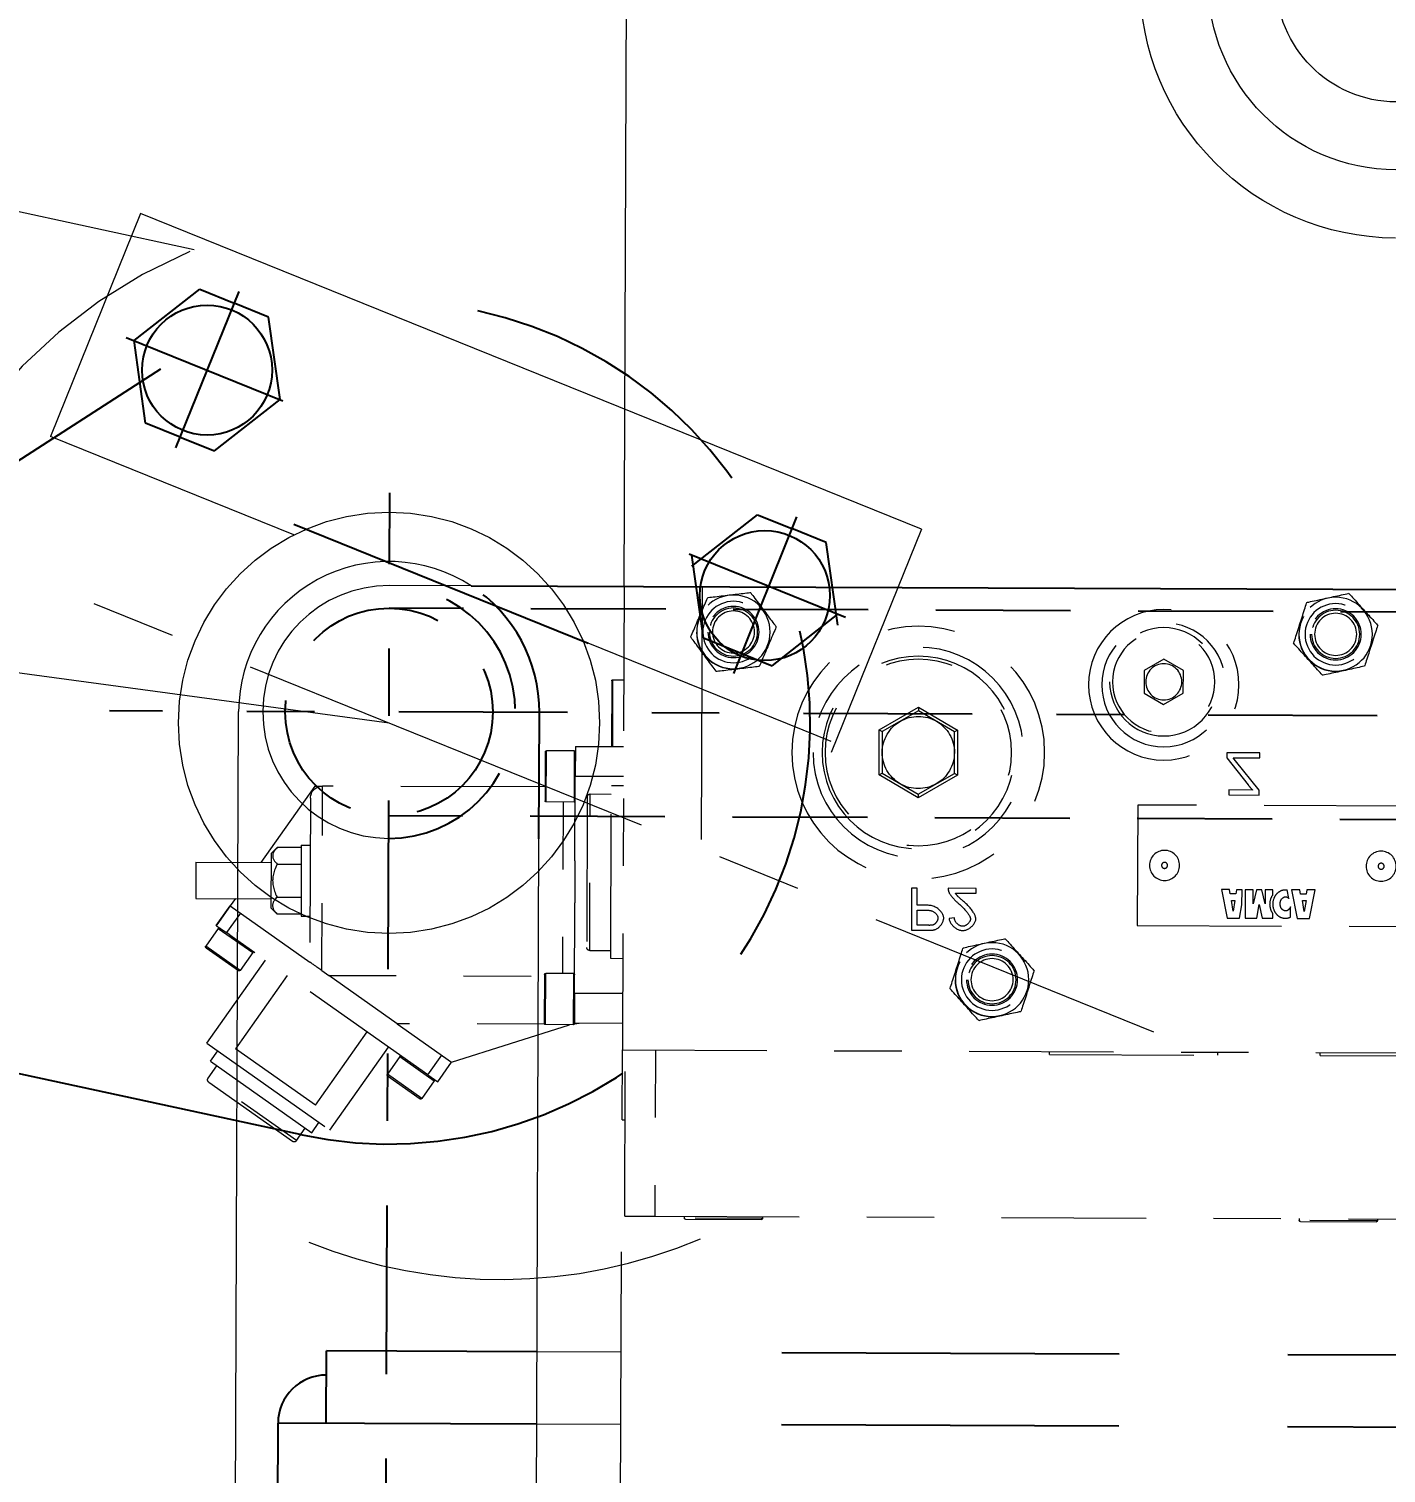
# Model space of a CAD drawing. Header units: millimetres. Extents: x -4 to 3776, y -4 to 4079.
# Drawn here: x 166.518 to 168.529, y 520.976 to 523.115 of the extents above; entities that cross this region are included whole.
import ezdxf
from ezdxf import colors
from ezdxf.entities.mleader import LeaderData, LeaderLine
from ezdxf.math import Vec2, Vec3

# ---------------------------------------------------------------- set-up
doc = ezdxf.new("R2010")
doc.units = ezdxf.units.MM
for name, pattern in [('ACAD_ISO04W100', [30, 24, -3, 0, -3]), ('CENTER', [2, 1.25, -0.25, 0.25, -0.25]), ('DASHDOT', [1, 0.5, -0.25, 0, -0.25]), ('DASHED', [0.75, 0.5, -0.25])]:
    doc.linetypes.add(name, pattern=pattern)
for name, color, linetype in [('1轮廓实线层', 7, 'Continuous'), ('4虚线层', 6, 'DASHED'), ('BK_kedu', 255, 'Continuous'), ('CENTER', 1, 'DASHDOT')]:
    doc.layers.add(name, color=color, linetype=linetype)
doc.layers.add('3中心线层', color=2, linetype='CENTER', lineweight=13)
doc.layers.add('刻度', color=3, linetype='ACAD_ISO04W100', lineweight=13)
doc.styles.get("Standard").update_dxf_attribs({"font": 'arial.ttf'})

# ---------------------------------------------------------------- blocks, each defined once
blk = doc.blocks.new('A$C7A7A5333')
at = {"color": 3, "linetype": 'Continuous'}
for major_axis, start_param, end_param in [((-42.63, 0), 1.570824, 3.14162), ((31.31, 0), 4.712355, 6.283151), ((-20, 0), 1.570818, 3.141614)]:
    blk.add_ellipse((302.63, 42.63), major_axis=major_axis, ratio=1, start_param=start_param, end_param=end_param, dxfattribs=at)
blk = doc.blocks.new('A$C3E376056')
at = {"color": 3}
for p, q in [((259.41, 105.1), (123.41, 105.1)), ((259.41, 105.1), (259.41, 28.1)), ((166.41, 91.48), (169.66, 93.35)), ((166.41, 87.72), (166.41, 91.48)), ((169.66, 93.35), (172.91, 91.48)), ((172.91, 91.48), (172.91, 87.72)), ((261.21, 89.6), (259.41, 89.6)), ((261.41, 89.4), (261.41, 78.5)), ((169.66, 85.85), (166.41, 87.72)), ((172.91, 87.72), (169.66, 85.85)), ((210.41, 85.21), (203.91, 81.45)), ((204.41, 81.16), (210.41, 84.63)), ((210.41, 85.21), (210.41, 84.63)), ((216.91, 81.45), (210.41, 85.21)), ((210.41, 84.63), (216.41, 81.16)), ((203.91, 81.45), (204.41, 81.16)), ((203.91, 81.45), (203.91, 73.95)), ((204.41, 74.24), (204.41, 81.16)), ((216.91, 81.45), (216.41, 81.16)), ((216.41, 81.16), (216.41, 74.24)), ((216.91, 73.95), (216.91, 81.45)), ((153.62, 77.02), (153.62, 77.85)), ((153.62, 77.85), (159.15, 77.85)), ((158.09, 77.02), (153.62, 77.02)), ((159.15, 76.99), (155.56, 72.51)), ((157.67, 76.53), (158.09, 77.02)), ((159.15, 77.85), (159.15, 76.99)), ((267.41, 78.5), (259.41, 78.5)), ((267.41, 78.5), (267.41, 73.5)), ((267.61, 77.75), (272.21, 77.75)), ((272.41, 77.55), (272.41, 69.45)), ((153.73, 71.68), (157.67, 76.53)), ((203.91, 73.95), (204.41, 74.24)), ((203.91, 73.95), (210.41, 70.19)), ((210.41, 70.77), (204.41, 74.24)), ((216.41, 74.24), (210.41, 70.77)), ((210.41, 70.19), (216.91, 73.95)), ((216.91, 73.95), (216.41, 74.24)), ((267.41, 59.51), (267.41, 73.5)), ((153.73, 70.85), (153.73, 71.68)), ((158.75, 70.85), (153.73, 70.85)), ((154.83, 71.68), (158.75, 71.68)), ((158.75, 71.68), (158.75, 70.85)), ((210.41, 70.77), (210.41, 70.19)), ((259.41, 71.95), (261.41, 71.95)), ((261.41, 43.25), (261.41, 71.95)), ((264.91, 70.6), (261.41, 70.6)), ((265.41, 70.1), (265.41, 45.1)), ((272.41, 71.75), (309.41, 71.75)), ((310.7, 71.75), (309.41, 71.75)), ((310.7, 71.75), (319.63, 59)), ((311.41, 69.75), (311.41, 42.49)), ((128.91, 69.1), (173.91, 69.1)), ((173.91, 69.1), (173.91, 49.1)), ((267.61, 69.25), (272.21, 69.25)), ((312.91, 61.9), (311.41, 61.9)), ((312.91, 61.9), (312.91, 50.1)), ((312.91, 61.5), (316.91, 61.5)), ((317.91, 60.5), (316.91, 61.5)), ((317.91, 60.5), (317.91, 51.5)), ((316.91, 58.75), (312.91, 58.75)), ((330.41, 59), (317.91, 59)), ((330.41, 59), (330.41, 53)), ((144.37, 55.11), (145.74, 55.11)), ((145.26, 50.38), (144.37, 55.11)), ((145.74, 55.11), (145.84, 54.43)), ((145.84, 54.43), (146.78, 54.43)), ((146.45, 53.33), (145.87, 53.33)), ((145.87, 53.33), (146.15, 51.55)), ((146.15, 51.55), (146.45, 53.33)), ((146.78, 54.43), (146.9, 55.11)), ((146.9, 55.11), (148.27, 55.11)), ((148.27, 55.11), (147.31, 50.38)), ((148.73, 53.7), (149.01, 55.11)), ((151.38, 55.11), (152.68, 55.11)), ((151.38, 54.3), (151.38, 55.11)), ((152.68, 52.78), (153.23, 55.11)), ((152.68, 55.11), (152.68, 52.78)), ((153.23, 55.11), (154.12, 55.11)), ((154.12, 55.11), (154.67, 52.78)), ((154.67, 55.11), (155.97, 55.11)), ((154.67, 52.78), (154.67, 55.11)), ((155.97, 55.11), (155.97, 50.38)), ((156.52, 55.11), (157.41, 55.11)), ((156.52, 52.57), (156.52, 55.11)), ((157.41, 55.11), (157.52, 54.43)), ((157.52, 54.43), (158.46, 54.43)), ((158.27, 53.33), (157.69, 53.33)), ((157.69, 53.33), (157.96, 51.55)), ((157.96, 51.55), (158.27, 53.33)), ((158.46, 54.43), (158.58, 55.11)), ((158.58, 55.11), (159.95, 55.11)), ((159.95, 55.11), (158.99, 50.38)), ((200.73, 54.34), (200.73, 55.16)), ((200.73, 55.16), (205.36, 55.16)), ((204.16, 54.34), (200.73, 54.34)), ((210.5, 52.32), (210.5, 55.16)), ((210.5, 55.16), (211.43, 55.16)), ((211.43, 55.16), (211.43, 48.16)), ((316.91, 53.25), (312.91, 53.25)), ((330.41, 53), (317.91, 53)), ((323.83, 53), (324.68, 51.78)), ((148.45, 50.55), (148.45, 52.32)), ((151.38, 50.38), (151.38, 51.17)), ((153.64, 52.64), (153.16, 50.38)), ((154.05, 50.38), (153.64, 52.64)), ((156.93, 50.38), (156.52, 52.57)), ((210.5, 51.49), (208.69, 51.49)), ((208.7, 52.32), (210.5, 52.32)), ((210.5, 48.99), (210.5, 51.49)), ((267.41, 37.5), (267.41, 52.49)), ((324.68, 51.78), (311.41, 42.49)), ((316.91, 50.5), (312.91, 50.5)), ((317.91, 51.5), (316.91, 50.5)), ((326.94, 48.48), (324.64, 51.76)), ((324.72, 51.81), (324.68, 51.78)), ((327.01, 48.53), (324.72, 51.81)), ((324.72, 51.81), (324.72, 51.81)), ((324.72, 51.81), (327.01, 48.53)), ((173.91, 49.1), (128.91, 49.1)), ((147.31, 50.38), (145.26, 50.38)), ((153.16, 50.38), (151.38, 50.38)), ((155.97, 50.38), (154.05, 50.38)), ((158.99, 50.38), (156.93, 50.38)), ((204.31, 50.25), (205.2, 50.16)), ((208.71, 48.99), (210.5, 48.99)), ((211.43, 48.16), (208.79, 48.16)), ((312.91, 50.1), (311.41, 50.1)), ((326.94, 48.48), (325.29, 47.33)), ((326.65, 48.04), (328.72, 45.09)), ((326.94, 48.48), (327.01, 48.53)), ((327.01, 48.53), (327.01, 48.53)), ((291.71, 23.81), (323, 45.72)), ((323, 45.72), (324.32, 46.65)), ((324.32, 46.65), (325.29, 47.33)), ((259.41, 43.25), (261.41, 43.25)), ((264.91, 44.6), (261.41, 44.6)), ((320.92, 44.02), (322.98, 41.07)), ((328.67, 44.81), (323.26, 41.02)), ((309.41, 41.09), (308.27, 40.29)), ((328.48, 28.93), (318.78, 42.77)), ((267.61, 40.75), (272.21, 40.75)), ((272.41, 40.55), (272.41, 32.45)), ((296.87, 32.31), (308.27, 40.29)), ((315.17, 40.24), (323.72, 28.04)), ((267.41, 37.5), (267.41, 32.5)), ((259.41, 32.5), (267.41, 32.5)), ((267.41, 32.45), (267.41, 32.5)), ((267.61, 32.25), (272.21, 32.25)), ((287.82, 25.97), (268.19, 32.25)), ((296.87, 32.31), (287.82, 25.97)), ((310.41, 18.72), (301.86, 30.92)), ((328.48, 28.93), (308, 14.59)), ((259.41, 28.1), (123.41, 28.1)), ((143.41, 27.6), (128.41, 27.6)), ((143.41, 27.6), (143.41, 28.1)), ((160.41, 27.6), (160.41, 28.1)), ((188.41, 27.6), (160.41, 27.6)), ((188.41, 27.6), (188.41, 28.1)), ((258.91, 0.5), (258.91, 28.1)), ((259.41, 16.5), (259.41, 28.1)), ((296.4, 26.85), (298.46, 23.9)), ((308, 14.59), (298.31, 28.43)), ((310.41, 18.72), (323.72, 28.04)), ((327.88, 25.94), (326.67, 27.66)), ((287.78, 25.95), (287.82, 25.97)), ((290.08, 22.67), (287.78, 25.95)), ((327.88, 25.94), (311, 14.13)), ((328.25, 23.15), (326.81, 25.2)), ((291.71, 23.81), (290.08, 22.67)), ((290.66, 22.84), (292.73, 19.89)), ((298.41, 23.62), (293.01, 19.84)), ((328.12, 22.45), (314.2, 12.7)), ((259.41, 16.5), (258.91, 16.5)), ((311, 14.13), (309.8, 15.85)), ((313.5, 12.82), (312.07, 14.87)), ((253.91, 0.5), (123.91, 0.5)), ((133.81, 0.5), (133.81, 0.2)), ((146.81, 0.5), (146.81, 0.2)), ((236.01, 0.5), (236.01, 0.2)), ((249.01, 0.5), (249.01, 0.2)), ((258.91, 0.5), (253.91, 0.5)), ((146.61, 0), (134.01, 0)), ((248.81, 0), (236.21, 0))]:
    blk.add_line(p, q, dxfattribs=at)
for p, q in [((261.21, 78.5), (261.21, 89.6)), ((267.61, 77.75), (267.61, 69.25)), ((272.21, 69.25), (272.21, 77.75)), ((259.41, 73.5), (267.41, 73.5)), ((264.91, 44.6), (264.91, 70.6)), ((309.41, 41.09), (309.41, 71.75)), ((269.41, 69.25), (269.41, 40.75)), ((323, 50.6), (325.29, 47.33)), ((326.65, 48.04), (320.92, 44.02)), ((322.98, 41.07), (328.72, 45.09)), ((267.61, 40.75), (267.61, 32.25)), ((272.21, 32.25), (272.21, 40.75)), ((308.27, 40.29), (272.41, 40.29)), ((267.41, 37.5), (259.41, 37.5)), ((272.36, 32.31), (296.87, 32.31)), ((253.91, 28.1), (253.91, 0.5)), ((291.71, 23.81), (289.42, 27.09)), ((296.4, 26.85), (290.66, 22.84)), ((292.73, 19.89), (298.46, 23.9)), ((313.5, 12.82), (328.25, 23.15)), ((133.81, 0.2), (146.81, 0.2)), ((236.01, 0.2), (249.01, 0.2))]:
    blk.add_line(p, q, dxfattribs=at).dxf.unprotected_set("ltscale", 0)
for points in [[(138.95, 104.42), (138.89, 104.34), (138.73, 104.17), (138.53, 103.95), (138.32, 103.73), (138.11, 103.5), (137.89, 103.26), (137.67, 103.01), (137.44, 102.76), (137.21, 102.51), (136.98, 102.26), (136.76, 102.01), (136.54, 101.78), (136.33, 101.54), (136.1, 101.3), (135.87, 101.05), (135.64, 100.8), (135.42, 100.55), (135.19, 100.3), (134.97, 100.06), (134.76, 99.83), (134.55, 99.6), (134.35, 99.39), (134.2, 99.21), (134.13, 99.14)], [(145.94, 102.88), (145.84, 102.9), (145.61, 102.95), (145.33, 103.01), (145.03, 103.08), (144.72, 103.14), (144.4, 103.21), (144.08, 103.29), (143.74, 103.36), (143.41, 103.43), (143.08, 103.51), (142.76, 103.58), (142.45, 103.65), (142.13, 103.72), (141.81, 103.79), (141.48, 103.86), (141.15, 103.93), (140.81, 104.01), (140.49, 104.08), (140.17, 104.15), (139.87, 104.22), (139.57, 104.28), (139.28, 104.35), (139.05, 104.4), (138.95, 104.42)], [(238.42, 104.18), (238.36, 104.1), (238.22, 103.92), (238.04, 103.68), (237.86, 103.44), (237.67, 103.19), (237.47, 102.93), (237.27, 102.66), (237.07, 102.39), (236.86, 102.12), (236.66, 101.85), (236.46, 101.58), (236.27, 101.33), (236.07, 101.07), (235.87, 100.81), (235.67, 100.54), (235.47, 100.26), (235.26, 99.99), (235.06, 99.72), (234.86, 99.46), (234.68, 99.22), (234.49, 98.97), (234.31, 98.74), (234.17, 98.55), (234.11, 98.47)], [(245.51, 103.31), (245.42, 103.32), (245.18, 103.35), (244.89, 103.39), (244.59, 103.42), (244.28, 103.46), (243.96, 103.5), (243.62, 103.54), (243.29, 103.58), (242.95, 103.63), (242.61, 103.67), (242.28, 103.71), (241.97, 103.75), (241.65, 103.78), (241.32, 103.83), (240.98, 103.87), (240.65, 103.91), (240.31, 103.95), (239.98, 103.99), (239.65, 104.03), (239.34, 104.07), (239.04, 104.11), (238.75, 104.14), (238.52, 104.17), (238.42, 104.18)], [(248.31, 96.73), (248.27, 96.82), (248.18, 97.04), (248.06, 97.31), (247.94, 97.59), (247.82, 97.88), (247.69, 98.17), (247.56, 98.48), (247.43, 98.8), (247.3, 99.11), (247.17, 99.42), (247.04, 99.73), (246.91, 100.02), (246.79, 100.31), (246.66, 100.62), (246.52, 100.93), (246.39, 101.24), (246.26, 101.56), (246.13, 101.87), (246, 102.16), (245.88, 102.45), (245.76, 102.73), (245.64, 103), (245.55, 103.22), (245.51, 103.31)], [(148.09, 96.06), (148.06, 96.15), (147.99, 96.38), (147.9, 96.66), (147.81, 96.95), (147.72, 97.25), (147.62, 97.56), (147.52, 97.88), (147.42, 98.2), (147.31, 98.53), (147.21, 98.85), (147.11, 99.16), (147.02, 99.47), (146.92, 99.77), (146.82, 100.09), (146.72, 100.41), (146.61, 100.74), (146.51, 101.06), (146.41, 101.38), (146.31, 101.69), (146.22, 101.99), (146.13, 102.28), (146.04, 102.56), (145.97, 102.78), (145.94, 102.88)], [(134.13, 99.14), (134.16, 99.05), (134.23, 98.82), (134.32, 98.54), (134.41, 98.25), (134.51, 97.95), (134.6, 97.64), (134.7, 97.32), (134.81, 97), (134.91, 96.67), (135.01, 96.35), (135.11, 96.04), (135.21, 95.73), (135.3, 95.43), (135.4, 95.11), (135.51, 94.79), (135.61, 94.46), (135.71, 94.14), (135.81, 93.82), (135.91, 93.51), (136.01, 93.21), (136.1, 92.92), (136.19, 92.64), (136.26, 92.42), (136.29, 92.32)], [(234.11, 98.47), (234.15, 98.38), (234.24, 98.16), (234.36, 97.89), (234.48, 97.61), (234.6, 97.32), (234.73, 97.03), (234.86, 96.72), (234.99, 96.4), (235.13, 96.09), (235.26, 95.78), (235.39, 95.47), (235.51, 95.18), (235.64, 94.89), (235.77, 94.58), (235.9, 94.27), (236.03, 93.96), (236.16, 93.64), (236.3, 93.33), (236.42, 93.04), (236.54, 92.75), (236.66, 92.47), (236.78, 92.2), (236.87, 91.98), (236.91, 91.89)], [(143.27, 90.78), (143.34, 90.86), (143.49, 91.03), (143.69, 91.25), (143.9, 91.47), (144.11, 91.7), (144.33, 91.94), (144.55, 92.19), (144.78, 92.44), (145.01, 92.69), (145.24, 92.94), (145.47, 93.19), (145.68, 93.42), (145.9, 93.66), (146.12, 93.9), (146.35, 94.15), (146.58, 94.4), (146.81, 94.65), (147.03, 94.9), (147.25, 95.14), (147.46, 95.37), (147.67, 95.6), (147.87, 95.81), (148.03, 95.99), (148.09, 96.06)], [(244.01, 91.02), (244.07, 91.1), (244.21, 91.28), (244.38, 91.52), (244.57, 91.76), (244.76, 92.01), (244.95, 92.27), (245.15, 92.54), (245.36, 92.81), (245.56, 93.08), (245.77, 93.35), (245.96, 93.62), (246.16, 93.87), (246.35, 94.13), (246.55, 94.39), (246.75, 94.66), (246.96, 94.94), (247.16, 95.21), (247.36, 95.48), (247.56, 95.74), (247.75, 95.98), (247.93, 96.23), (248.11, 96.46), (248.25, 96.65), (248.31, 96.73)], [(136.29, 92.32), (136.38, 92.3), (136.61, 92.25), (136.9, 92.19), (137.2, 92.12), (137.5, 92.06), (137.82, 91.99), (138.15, 91.91), (138.48, 91.84), (138.81, 91.77), (139.14, 91.69), (139.47, 91.62), (139.78, 91.55), (140.09, 91.48), (140.41, 91.41), (140.74, 91.34), (141.08, 91.27), (141.41, 91.19), (141.74, 91.12), (142.05, 91.05), (142.36, 90.98), (142.66, 90.92), (142.94, 90.85), (143.17, 90.8), (143.27, 90.78)], [(236.91, 91.89), (237.01, 91.88), (237.24, 91.85), (237.53, 91.81), (237.84, 91.78), (238.15, 91.74), (238.47, 91.7), (238.8, 91.66), (239.14, 91.62), (239.48, 91.57), (239.81, 91.53), (240.14, 91.49), (240.46, 91.45), (240.78, 91.42), (241.1, 91.37), (241.44, 91.33), (241.78, 91.29), (242.12, 91.25), (242.45, 91.21), (242.77, 91.17), (243.08, 91.13), (243.38, 91.09), (243.68, 91.06), (243.91, 91.03), (244.01, 91.02)], [(155.56, 72.51), (155.53, 72.47), (155.5, 72.43), (155.47, 72.39), (155.44, 72.35), (155.41, 72.32), (155.37, 72.28), (155.34, 72.24), (155.31, 72.21), (155.28, 72.17), (155.25, 72.13), (155.22, 72.1), (155.19, 72.06), (155.16, 72.03), (155.13, 72), (155.1, 71.96), (155.07, 71.93), (155.04, 71.9), (155.01, 71.86), (154.98, 71.83), (154.95, 71.8), (154.92, 71.77), (154.89, 71.74), (154.86, 71.71), (154.83, 71.68)], [(316.91, 61.5), (317.04, 61.37), (317.15, 61.24), (317.25, 61.12), (317.33, 61), (317.41, 60.89), (317.47, 60.77), (317.53, 60.66), (317.57, 60.55), (317.61, 60.45), (317.63, 60.34), (317.64, 60.23), (317.65, 60.12), (317.64, 60.02), (317.63, 59.91), (317.61, 59.8), (317.57, 59.7), (317.53, 59.59), (317.47, 59.48), (317.41, 59.36), (317.33, 59.25), (317.25, 59.13), (317.15, 59.01), (317.04, 58.88), (316.91, 58.75)], [(267.41, 59.51), (267.41, 59.4), (267.41, 59.29), (267.41, 59.19), (267.41, 59.08), (267.41, 58.97), (267.41, 58.86), (267.41, 58.76), (267.41, 58.65), (267.42, 58.54), (267.42, 58.44), (267.42, 58.33), (267.42, 58.22), (267.42, 58.12), (267.42, 58.01), (267.42, 57.9), (267.43, 57.8), (267.43, 57.69), (267.43, 57.59), (267.43, 57.48), (267.43, 57.38), (267.43, 57.27), (267.43, 57.17), (267.43, 57.07), (267.44, 56.96), (267.44, 56.86), (267.44, 56.76), (267.44, 56.65), (267.44, 56.55), (267.44, 56.45), (267.44, 56.35), (267.44, 56.25), (267.44, 56.15), (267.44, 56.05), (267.44, 55.95), (267.44, 55.85), (267.44, 55.75), (267.44, 55.65), (267.44, 55.55), (267.44, 55.45), (267.44, 55.35), (267.44, 55.24), (267.44, 55.14), (267.44, 55.04), (267.43, 54.93), (267.43, 54.83), (267.43, 54.73), (267.43, 54.62), (267.43, 54.52), (267.43, 54.41), (267.43, 54.31), (267.43, 54.2), (267.42, 54.1), (267.42, 53.99), (267.42, 53.88), (267.42, 53.78), (267.42, 53.67), (267.42, 53.56), (267.42, 53.46), (267.41, 53.35), (267.41, 53.24), (267.41, 53.14), (267.41, 53.03), (267.41, 52.92), (267.41, 52.81), (267.41, 52.71), (267.41, 52.6), (267.41, 52.49)], [(316.91, 58.75), (317.04, 58.49), (317.15, 58.24), (317.25, 57.99), (317.33, 57.76), (317.41, 57.53), (317.47, 57.3), (317.53, 57.08), (317.57, 56.86), (317.61, 56.64), (317.63, 56.43), (317.64, 56.21), (317.65, 56), (317.64, 55.79), (317.63, 55.57), (317.61, 55.36), (317.57, 55.14), (317.53, 54.92), (317.47, 54.7), (317.41, 54.47), (317.33, 54.24), (317.25, 54.01), (317.15, 53.76), (317.04, 53.51), (316.91, 53.25)], [(200.74, 50.08), (200.75, 50.15), (200.76, 50.24), (200.78, 50.32), (200.8, 50.42), (200.84, 50.52), (200.88, 50.63), (200.93, 50.74), (200.98, 50.86), (201.05, 50.98), (201.12, 51.1), (201.2, 51.23), (201.29, 51.36), (201.38, 51.49), (201.48, 51.63), (201.59, 51.77), (201.71, 51.9), (201.83, 52.04), (201.95, 52.18), (202.08, 52.32), (202.22, 52.45), (202.36, 52.59), (202.51, 52.73), (202.66, 52.86), (202.81, 52.99)], [(202.81, 52.99), (202.9, 53.07), (203, 53.15), (203.08, 53.23), (203.17, 53.3), (203.25, 53.37), (203.33, 53.44), (203.4, 53.51), (203.47, 53.58), (203.54, 53.64), (203.6, 53.7), (203.67, 53.76), (203.72, 53.82), (203.78, 53.87), (203.83, 53.93), (203.88, 53.98), (203.92, 54.03), (203.96, 54.07), (204, 54.12), (204.04, 54.16), (204.07, 54.2), (204.1, 54.24), (204.12, 54.27), (204.15, 54.31), (204.16, 54.34)], [(205.26, 54.57), (205.23, 54.5), (205.2, 54.44), (205.17, 54.37), (205.12, 54.3), (205.08, 54.22), (205.02, 54.14), (204.97, 54.06), (204.91, 53.97), (204.84, 53.89), (204.77, 53.8), (204.7, 53.71), (204.62, 53.62), (204.54, 53.53), (204.46, 53.44), (204.38, 53.35), (204.29, 53.25), (204.21, 53.16), (204.12, 53.07), (204.03, 52.99), (203.94, 52.9), (203.84, 52.82), (203.75, 52.73), (203.66, 52.65), (203.57, 52.58)], [(205.36, 55.16), (205.36, 55.14), (205.36, 55.11), (205.36, 55.09), (205.36, 55.06), (205.36, 55.04), (205.36, 55.01), (205.36, 54.99), (205.35, 54.96), (205.35, 54.93), (205.35, 54.91), (205.34, 54.88), (205.34, 54.86), (205.34, 54.83), (205.33, 54.81), (205.33, 54.79), (205.32, 54.76), (205.31, 54.74), (205.31, 54.71), (205.3, 54.69), (205.29, 54.66), (205.28, 54.64), (205.28, 54.61), (205.27, 54.59), (205.26, 54.57)], [(316.91, 53.25), (317.04, 53.12), (317.15, 52.99), (317.25, 52.87), (317.33, 52.75), (317.41, 52.64), (317.47, 52.52), (317.53, 52.41), (317.57, 52.3), (317.61, 52.2), (317.63, 52.09), (317.64, 51.98), (317.65, 51.87), (317.64, 51.77), (317.63, 51.66), (317.61, 51.55), (317.57, 51.45), (317.53, 51.34), (317.47, 51.23), (317.41, 51.11), (317.33, 51), (317.25, 50.88), (317.15, 50.76), (317.04, 50.63), (316.91, 50.5)], [(203.57, 52.58), (203.43, 52.46), (203.29, 52.34), (203.16, 52.22), (203.03, 52.1), (202.91, 51.98), (202.79, 51.86), (202.67, 51.73), (202.56, 51.61), (202.46, 51.5), (202.36, 51.38), (202.26, 51.26), (202.17, 51.15), (202.09, 51.04), (202.01, 50.93), (201.94, 50.82), (201.88, 50.72), (201.82, 50.62), (201.77, 50.53), (201.73, 50.44), (201.7, 50.35), (201.67, 50.27), (201.65, 50.19), (201.63, 50.12), (201.63, 50.06)], [(206.08, 50.19), (206.09, 50.3), (206.1, 50.42), (206.13, 50.54), (206.17, 50.66), (206.22, 50.78), (206.28, 50.9), (206.35, 51.02), (206.43, 51.14), (206.52, 51.26), (206.62, 51.37), (206.72, 51.48), (206.83, 51.59), (206.96, 51.69), (207.08, 51.79), (207.22, 51.88), (207.36, 51.97), (207.51, 52.04), (207.66, 52.11), (207.83, 52.17), (207.99, 52.22), (208.16, 52.27), (208.34, 52.3), (208.52, 52.31), (208.7, 52.32)], [(208.69, 51.49), (208.58, 51.49), (208.47, 51.48), (208.36, 51.46), (208.25, 51.44), (208.15, 51.41), (208.05, 51.38), (207.95, 51.34), (207.86, 51.3), (207.77, 51.25), (207.68, 51.2), (207.6, 51.14), (207.52, 51.08), (207.45, 51.02), (207.38, 50.96), (207.32, 50.89), (207.26, 50.82), (207.21, 50.75), (207.17, 50.67), (207.13, 50.6), (207.1, 50.52), (207.07, 50.45), (207.05, 50.37), (207.04, 50.29), (207.04, 50.22)], [(202.93, 48.14), (202.8, 48.14), (202.67, 48.16), (202.54, 48.19), (202.42, 48.22), (202.29, 48.27), (202.16, 48.32), (202.04, 48.39), (201.91, 48.46), (201.79, 48.53), (201.68, 48.62), (201.57, 48.7), (201.46, 48.8), (201.36, 48.9), (201.26, 49), (201.17, 49.1), (201.09, 49.21), (201.01, 49.32), (200.94, 49.43), (200.89, 49.54), (200.84, 49.65), (200.8, 49.76), (200.77, 49.87), (200.75, 49.97), (200.74, 50.08)], [(201.63, 50.06), (201.63, 49.99), (201.65, 49.93), (201.66, 49.86), (201.69, 49.79), (201.72, 49.72), (201.75, 49.65), (201.8, 49.58), (201.84, 49.52), (201.89, 49.45), (201.95, 49.38), (202.01, 49.32), (202.07, 49.26), (202.13, 49.2), (202.2, 49.15), (202.27, 49.09), (202.35, 49.05), (202.42, 49), (202.49, 48.96), (202.57, 48.93), (202.65, 48.9), (202.72, 48.88), (202.8, 48.86), (202.87, 48.85), (202.95, 48.85)], [(205.2, 50.16), (205.18, 50.04), (205.16, 49.91), (205.12, 49.79), (205.07, 49.67), (205.01, 49.55), (204.95, 49.43), (204.87, 49.31), (204.79, 49.2), (204.7, 49.09), (204.61, 48.98), (204.51, 48.88), (204.4, 48.78), (204.29, 48.69), (204.18, 48.6), (204.06, 48.52), (203.94, 48.44), (203.82, 48.37), (203.69, 48.31), (203.56, 48.26), (203.44, 48.22), (203.31, 48.18), (203.18, 48.16), (203.05, 48.14), (202.93, 48.14)], [(202.95, 48.85), (203.03, 48.85), (203.11, 48.86), (203.18, 48.88), (203.26, 48.91), (203.34, 48.94), (203.42, 48.97), (203.5, 49.02), (203.58, 49.06), (203.65, 49.12), (203.72, 49.18), (203.79, 49.24), (203.86, 49.3), (203.93, 49.37), (203.99, 49.44), (204.04, 49.52), (204.1, 49.59), (204.14, 49.67), (204.19, 49.75), (204.22, 49.84), (204.25, 49.92), (204.28, 50), (204.3, 50.08), (204.31, 50.17), (204.31, 50.25)], [(207.72, 48.23), (207.63, 48.25), (207.54, 48.28), (207.45, 48.31), (207.35, 48.36), (207.26, 48.41), (207.16, 48.46), (207.07, 48.53), (206.97, 48.6), (206.88, 48.68), (206.79, 48.76), (206.71, 48.85), (206.62, 48.95), (206.54, 49.05), (206.47, 49.15), (206.4, 49.26), (206.34, 49.36), (206.28, 49.47), (206.23, 49.58), (206.19, 49.69), (206.15, 49.8), (206.12, 49.9), (206.1, 50), (206.08, 50.1), (206.08, 50.19)], [(207.04, 50.22), (207.04, 50.16), (207.04, 50.1), (207.06, 50.05), (207.07, 49.99), (207.09, 49.93), (207.11, 49.87), (207.14, 49.8), (207.16, 49.74), (207.19, 49.68), (207.23, 49.62), (207.26, 49.57), (207.3, 49.51), (207.34, 49.45), (207.38, 49.4), (207.43, 49.35), (207.47, 49.3), (207.52, 49.26), (207.56, 49.22), (207.61, 49.18), (207.66, 49.14), (207.7, 49.11), (207.75, 49.09), (207.8, 49.07), (207.84, 49.05)], [(208.79, 48.16), (208.73, 48.16), (208.67, 48.16), (208.62, 48.16), (208.56, 48.17), (208.51, 48.17), (208.46, 48.17), (208.41, 48.17), (208.36, 48.17), (208.31, 48.17), (208.26, 48.18), (208.21, 48.18), (208.17, 48.18), (208.13, 48.18), (208.08, 48.19), (208.04, 48.19), (208, 48.19), (207.96, 48.2), (207.92, 48.2), (207.89, 48.21), (207.85, 48.21), (207.82, 48.22), (207.78, 48.22), (207.75, 48.23), (207.72, 48.23)], [(207.84, 49.05), (207.86, 49.05), (207.88, 49.04), (207.91, 49.04), (207.93, 49.04), (207.96, 49.03), (207.98, 49.03), (208.01, 49.02), (208.04, 49.02), (208.07, 49.02), (208.11, 49.01), (208.14, 49.01), (208.17, 49.01), (208.21, 49), (208.25, 49), (208.29, 49), (208.33, 49), (208.37, 49), (208.42, 48.99), (208.46, 48.99), (208.51, 48.99), (208.55, 48.99), (208.6, 48.99), (208.65, 48.99), (208.71, 48.99)], [(195.85, 46.82), (195.79, 46.74), (195.63, 46.57), (195.43, 46.35), (195.22, 46.13), (195.01, 45.9), (194.79, 45.66), (194.57, 45.41), (194.34, 45.16), (194.11, 44.91), (193.88, 44.66), (193.66, 44.41), (193.44, 44.18), (193.23, 43.94), (193, 43.7), (192.77, 43.45), (192.54, 43.2), (192.32, 42.95), (192.09, 42.7), (191.87, 42.46), (191.66, 42.23), (191.45, 42), (191.25, 41.79), (191.1, 41.61), (191.03, 41.54)], [(202.84, 45.28), (202.74, 45.3), (202.51, 45.35), (202.23, 45.41), (201.93, 45.48), (201.62, 45.54), (201.3, 45.61), (200.98, 45.69), (200.64, 45.76), (200.31, 45.83), (199.98, 45.91), (199.66, 45.98), (199.35, 46.05), (199.03, 46.12), (198.71, 46.19), (198.38, 46.26), (198.05, 46.33), (197.71, 46.41), (197.39, 46.48), (197.07, 46.55), (196.77, 46.62), (196.47, 46.68), (196.18, 46.75), (195.95, 46.8), (195.85, 46.82)], [(204.99, 38.46), (204.96, 38.55), (204.89, 38.78), (204.8, 39.06), (204.71, 39.35), (204.62, 39.65), (204.52, 39.96), (204.42, 40.28), (204.32, 40.6), (204.21, 40.93), (204.11, 41.25), (204.01, 41.56), (203.92, 41.87), (203.82, 42.17), (203.72, 42.49), (203.62, 42.81), (203.51, 43.14), (203.41, 43.46), (203.31, 43.78), (203.21, 44.09), (203.12, 44.39), (203.03, 44.68), (202.94, 44.96), (202.87, 45.18), (202.84, 45.28)], [(191.03, 41.54), (191.06, 41.45), (191.13, 41.22), (191.22, 40.94), (191.31, 40.65), (191.41, 40.35), (191.5, 40.04), (191.6, 39.72), (191.71, 39.4), (191.81, 39.07), (191.91, 38.75), (192.01, 38.44), (192.11, 38.13), (192.2, 37.83), (192.3, 37.51), (192.41, 37.19), (192.51, 36.86), (192.61, 36.54), (192.71, 36.22), (192.81, 35.91), (192.91, 35.61), (193, 35.32), (193.09, 35.04), (193.16, 34.82), (193.19, 34.72)], [(309.41, 41.09), (309.52, 41.17), (309.64, 41.25), (309.77, 41.34), (309.91, 41.44), (310.07, 41.55), (310.25, 41.67), (310.44, 41.81), (310.63, 41.95), (310.81, 42.07), (310.96, 42.17), (311.07, 42.25), (311.15, 42.31), (311.22, 42.36), (311.27, 42.39), (311.31, 42.42), (311.34, 42.44), (311.36, 42.45), (311.38, 42.47), (311.39, 42.47), (311.4, 42.48), (311.41, 42.49), (311.41, 42.49), (311.41, 42.49), (311.41, 42.49)], [(200.17, 33.18), (200.24, 33.26), (200.39, 33.43), (200.59, 33.65), (200.8, 33.87), (201.01, 34.1), (201.23, 34.34), (201.45, 34.59), (201.68, 34.84), (201.91, 35.09), (202.14, 35.34), (202.37, 35.59), (202.58, 35.82), (202.8, 36.06), (203.02, 36.3), (203.25, 36.55), (203.48, 36.8), (203.71, 37.05), (203.93, 37.3), (204.15, 37.54), (204.36, 37.77), (204.57, 38), (204.77, 38.21), (204.93, 38.39), (204.99, 38.46)], [(193.19, 34.72), (193.28, 34.7), (193.51, 34.65), (193.8, 34.59), (194.1, 34.52), (194.4, 34.46), (194.72, 34.39), (195.05, 34.31), (195.38, 34.24), (195.71, 34.17), (196.04, 34.09), (196.37, 34.02), (196.68, 33.95), (196.99, 33.88), (197.31, 33.81), (197.64, 33.74), (197.98, 33.67), (198.31, 33.59), (198.64, 33.52), (198.95, 33.45), (199.26, 33.38), (199.56, 33.32), (199.84, 33.25), (200.07, 33.2), (200.17, 33.18)], [(267.41, 32.44), (267.38, 32.44), (267.35, 32.45), (267.31, 32.45), (267.28, 32.46), (267.25, 32.46), (267.21, 32.47), (267.18, 32.47), (267.15, 32.47), (267.11, 32.48), (267.08, 32.48), (267.05, 32.48), (267.02, 32.48), (266.98, 32.49), (266.95, 32.49), (266.92, 32.49), (266.89, 32.49), (266.85, 32.49), (266.82, 32.5), (266.79, 32.5), (266.76, 32.5), (266.73, 32.5), (266.69, 32.5), (266.66, 32.5), (266.63, 32.5)]]:
    blk.add_lwpolyline(points, dxfattribs=at)
for centre, radius in [((141.11, 97.6), 6.15), ((241.21, 97.6), 6.15), ((141.11, 97.6), 5.1), ((241.21, 97.6), 5.1), ((169.66, 89.6), 8.5), ((210.41, 77.7), 15.5), ((133.41, 59.1), 0.5), ((169.41, 59.1), 0.5), ((198.01, 40), 6.15), ((198.01, 40), 5.1)]:
    blk.add_circle(centre, radius, dxfattribs=at).dxf.unprotected_set("ltscale", 0)
for centre, radius in [((141.11, 97.6), 6.1), ((241.21, 97.6), 6.1), ((141.11, 97.6), 4.25), ((141.11, 97.6), 4), ((141.11, 97.6), 3.5), ((169.66, 89.1), 12.5), ((241.21, 97.6), 4.25), ((241.21, 97.6), 4), ((241.21, 97.6), 3.5), ((169.66, 89.1), 10.3), ((169.66, 89.6), 9), ((210.41, 77.7), 21), ((210.41, 77.7), 17.5), ((210.41, 77.7), 16), ((169.66, 89.6), 3), ((133.41, 59.1), 2.5), ((133.41, 59.1), 2.5), ((169.41, 59.1), 2.5), ((169.41, 59.1), 2.5), ((198.01, 40), 6.1), ((198.01, 40), 4.25), ((198.01, 40), 4), ((198.01, 40), 3.5)]:
    blk.add_circle(centre, radius, dxfattribs=at)
for centre, radius, start, end in [((261.21, 89.4), 0.2, 0, 90), ((210.41, 77.7), 6, 120, 180), ((210.41, 77.7), 6, 60, 120), ((210.41, 77.7), 6, 0, 60), ((210.41, 77.7), 6, 180, 240), ((210.41, 77.7), 6, 300, 0), ((267.61, 77.55), 0.2, 90, 180), ((272.21, 77.55), 0.2, 0, 90), ((210.41, 77.7), 6, 240, 300), ((264.91, 70.1), 0.5, 0, 90), ((309.41, 69.75), 2, 0, 90), ((267.61, 69.45), 0.2, 209.7331, 270), ((272.21, 69.45), 0.2, 270, 0), ((149.39, 53.02), 0.953, 118.3274, 134.4852), ((149.27, 53.25), 0.696, 61.6726, 118.3274), ((149.29, 53.36), 1.77, 64.2079, 99.0927), ((149.15, 53.02), 0.953, 37.5386, 61.6726), ((148.96, 52.88), 1.2, 17.6553, 37.5386), ((149.15, 53.06), 2.11, 40.6013, 64.2079), ((148.66, 52.78), 1.51, 342.3447, 17.6553), ((148.92, 52.86), 2.41, 19.5469, 40.6013), ((148.56, 52.73), 2.79, 340.4531, 19.5469), ((149.43, 52.86), 2.41, 19.5469, 36.4625), ((149.07, 52.73), 2.79, 340.4531, 19.5469), ((149.59, 52.68), 1.2, 197.6553, 217.5386), ((149.44, 52.41), 2.11, 241.9754, 244.2079), ((149.29, 52.11), 1.77, 244.2079, 295.7921), ((149.39, 52.54), 0.953, 217.5386, 241.6726), ((149.27, 52.31), 0.696, 241.6726, 298.3274), ((149.15, 52.54), 0.953, 298.3274, 322.4614), ((148.96, 52.68), 1.2, 322.4614, 342.3447), ((149.15, 52.41), 2.11, 295.7921, 319.3987), ((148.92, 52.61), 2.41, 319.3987, 340.4531), ((149.43, 52.61), 2.41, 323.5375, 340.4531), ((326.49, 47.92), 0.2, 35, 125), ((264.91, 45.1), 0.5, 270, 0), ((321.08, 44.14), 0.2, 125, 215), ((328.56, 44.97), 0.2, 305, 35), ((323.15, 41.19), 0.2, 215, 305), ((267.61, 40.55), 0.2, 90, 180), ((272.21, 40.55), 0.2, 0, 90), ((267.61, 32.45), 0.2, 180, 270), ((272.21, 32.45), 0.2, 270, 0), ((296.24, 26.74), 0.2, 35, 125), ((290.83, 22.95), 0.2, 125, 215), ((298.3, 23.79), 0.2, 305, 35), ((327.84, 22.86), 0.5, 305, 35), ((292.89, 20), 0.2, 215, 305), ((313.91, 13.11), 0.5, 215, 305), ((134.01, 0.2), 0.2, 180, 270), ((146.61, 0.2), 0.2, 270, 0), ((236.21, 0.2), 0.2, 180, 270), ((248.81, 0.2), 0.2, 270, 0)]:
    blk.add_arc(centre, radius, start, end, dxfattribs=at)
blk = doc.blocks.new('xiang zuo qi zhong ji')
at = {"color": 3}
for p, q in [((-0.1963, 25.6716), (-0.1843, 28.8172)), ((-0.4231, 25.6725), (-0.5441, 25.6729)), ((-0.8035, 16.1061), (-0.7677, 25.4866)), ((-0.3322, 22.7653), (-0.3226, 25.2976)), ((-0.2074, 22.7649), (-0.2001, 24.6859)), ((-0.2006, 24.5373), (-0.3255, 24.5378)), ((-0.2011, 24.4303), (-0.3259, 24.4308))]:
    blk.add_line(p, q, dxfattribs=at)
at = {"color": 7}
for p, q in [((-19.0402, 27.9672), (-0.5448, 25.4697)), ((-0.8334, 26.1705), (-1.3283, 26.2774)), ((-0.913, 26.2243), (-1.0467, 25.8937)), ((0.2443, 25.7566), (-0.913, 26.2243)), ((-0.6861, 25.7479), (-1.0467, 25.8937)), ((0.2443, 25.7566), (0.1107, 25.4259)), ((0.1107, 25.442), (-0.2498, 25.5877))]:
    blk.add_line(p, q, dxfattribs=at)
at = {"color": 3, "lineweight": 25}
blk.add_line((-0.4231, 25.6725), (8.2654, 25.6393), dxfattribs=at)
at = {"color": 3, "linetype": 'Continuous'}
for p, q in [((-0.0818, 25.2967), (-0.0804, 25.6712)), ((-0.732, 25.4864), (-0.732, 25.4864))]:
    blk.add_line(p, q, dxfattribs=at)
at = {"color": 7}
blk.add_circle((-0.5448, 25.4697), 0.3121, dxfattribs=at)
for centre, start, end in [((-0.5448, 25.4697), 112.933, 202.933), ((-0.3795, 25.4028), 247.9939, 292.9939)]:
    blk.add_arc(centre, 0.7579, start, end, dxfattribs=at)
at = {"color": 3}
for radius, start, end in [(0.2229, 56.9216, 179.7814), (0.1872, 89.7814, 269.7814)]:
    blk.add_arc((-0.5448, 25.4857), radius, start, end, dxfattribs=at)
at = {"layer": '1轮廓实线层', "color": 7, "lineweight": 25}
for p, q in [((-0.9227, 26.0359), (-0.8254, 26.112)), ((-0.8254, 26.112), (-0.7744, 26.0914)), ((-0.7235, 26.0708), (-0.7744, 26.0914)), ((-0.7063, 25.9485), (-0.7235, 26.0708)), ((-0.9056, 25.9136), (-0.9227, 26.0359)), ((-0.8037, 25.8724), (-0.7063, 25.9485)), ((-0.8546, 25.893), (-0.9056, 25.9136)), ((-0.8546, 25.893), (-0.8037, 25.8724)), ((-0.096, 25.7018), (0.0013, 25.7779)), ((0.0013, 25.7779), (0.0523, 25.7573)), ((0.1032, 25.7367), (0.0523, 25.7573)), ((0.1203, 25.6144), (0.1032, 25.7367)), ((-0.0788, 25.5955), (-0.0959, 25.7178)), ((0.0231, 25.5543), (0.1204, 25.6304)), ((-0.0788, 25.5955), (0.0231, 25.5543))]:
    blk.add_line(p, q, dxfattribs=at)
for centre in [(-0.8145, 25.9922), (0.0122, 25.6581)]:
    blk.add_circle(centre, 0.0963, dxfattribs=at)
at = {"layer": '3中心线层', "color": 7, "lineweight": 25, "ltscale": 0.2}
for p, q in [((-0.7674, 26.1087), (-0.8616, 25.8757)), ((-0.9342, 26.0405), (-0.6949, 25.9438)), ((0.0593, 25.7746), (-0.0349, 25.5416)), ((0.1319, 25.6258), (-0.1074, 25.7225))]:
    blk.add_line(p, q, dxfattribs=at)
at = {"layer": '3中心线层', "color": 7, "ltscale": 0.5}
blk.add_line((-1.6776, 25.9275), (0.588, 25.0118), dxfattribs=at)
at = {"layer": '4虚线层', "color": 7}
for p, q in [((-0.8837, 25.9938), (-1.2102, 25.7828)), ((-0.686, 25.764), (-0.2498, 25.5877)), ((-0.6766, 24.8596), (-1.1634, 24.9647))]:
    blk.add_line(p, q, dxfattribs=at)
at = {"layer": '4虚线层', "color": 3, "ltscale": 0.4}
for p, q in [((8.2653, 25.6059), (-0.5442, 25.6395)), ((-0.3226, 25.2976), (-0.3219, 25.4848)), ((8.2641, 25.2983), (-0.5454, 25.3319))]:
    blk.add_line(p, q, dxfattribs=at)
at = {"layer": '4虚线层', "color": 3}
for p, q in [((-0.638, 24.432), (-0.6376, 24.539)), ((-0.3255, 24.5378), (-0.6376, 24.539)), ((8.7871, 24.503), (-0.2006, 24.5373)), ((-0.7503, 13.6898), (-0.7093, 24.4323)), ((-0.3259, 24.4308), (-0.7093, 24.4323)), ((8.7867, 24.396), (-0.2011, 24.4303))]:
    blk.add_line(p, q, dxfattribs=at)
at = {"layer": '4虚线层', "color": 3, "ltscale": 0.4}
blk.add_circle((-0.5448, 25.4857), 0.1538, dxfattribs=at)
at = {"layer": '4虚线层', "color": 7}
blk.add_arc((-0.5448, 25.4697), 0.6242, 257.8122, 77.8172, dxfattribs=at)
at = {"layer": '4虚线层', "color": 3, "ltscale": 0.4}
for radius, start, end in [(0.1872, 269.7822, 89.7808), (0.2229, 359.7814, 56.9216)]:
    blk.add_arc((-0.5448, 25.4857), radius, start, end, dxfattribs=at)
at = {"layer": '4虚线层', "color": 3}
blk.add_arc((-0.638, 24.432), 0.0713, 89.7814, 179.7814, dxfattribs=at)
at = {"layer": 'CENTER', "color": 3, "ltscale": 0.5}
for p, q in [((-0.5668, 19.7048), (-0.5435, 25.8106)), ((8.7194, 25.4504), (-0.9589, 25.4873))]:
    blk.add_line(p, q, dxfattribs=at)
at = {"color": 3, "lineweight": 25, "xscale": -0.008916528105296934, "yscale": 0.008916528105296933, "zscale": 0.008916528105296933, "rotation": 359.7814459937342}
blk.add_blockref('A$C7A7A5333', (3.6453, 26.1775), dxfattribs=at)
at = {"color": 3, "lineweight": -3, "xscale": -0.008916528105296934, "yscale": 0.008916528105296933, "zscale": 0.008916528105296933, "rotation": 359.7814459937342}
blk.add_blockref('A$C3E376056', (2.1131, 24.7257), dxfattribs=at)

msp = doc.modelspace()

# ---------------------------------------------------------------- block references
at = {"layer": '刻度', "color": 4, "lineweight": 25}
msp.add_blockref('xiang zuo qi zhong ji', (167.5963, 496.6175), dxfattribs=at)

# ---------------------------------------------------------------- leaders
at = {"layer": 'BK_kedu'}
ml = msp.add_multileader_mtext('Standard', dxfattribs=at)
ml.set_content('', color=256)
ml.set_leader_properties()
ml.build(insert=Vec2(0, 0))
ml.multileader.update_dxf_attribs({"text_right_attachment_type": 6, "dogleg_length": 0.36, "arrow_head_size": 0.18})
ctx = ml.context
ctx.base_point, ctx.char_height, ctx.arrow_head_size, ctx.landing_gap_size, ctx.plane_origin = Vec3(3775.9986, 4079.3284), 0.18, 0.18, 0.09, Vec3(3774.6386, 4079.3284)
ctx.right_attachment = 6
notes = []
notes.append((ctx, [(0, (0, 0, 0), (0, 0), (1, 0), 1, [])]))
ctx.mtext.insert, ctx.mtext.flow_direction = Vec3(3776.0886, 4079.4184), 5
for ctx, leaders in notes:
    for number, flags, end, landing, length, lines in leaders:
        leader = LeaderData()
        leader.index, (leader.has_last_leader_line, leader.has_dogleg_vector, leader.attachment_direction) = number, flags
        leader.last_leader_point, leader.dogleg_vector, leader.dogleg_length = Vec3(end), Vec3(landing), length
        for number, points, colour, breaks in lines:
            line = LeaderLine()
            line.index, line.vertices, line.color, line.breaks = number, Vec3.list(points), colors.encode_raw_color(colour), breaks
            leader.lines.append(line)
        ctx.leaders.append(leader)

doc.saveas('drawing.dxf')
